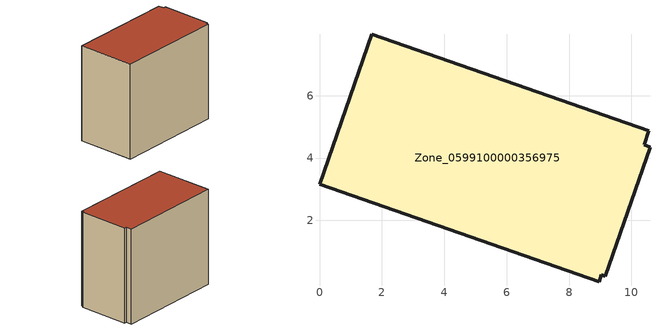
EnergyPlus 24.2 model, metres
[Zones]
Zone_0599100000356975
 floor ground (C_G): 1.67,7.96 10.55,4.88 10.4,4.42 10.59,4.34 9.16,0.21 9.03,0.26 8.96,0.04 0,3.15 z0
 wall outside (C_F): 0,3.15 8.96,0.04 9.03,0.26 9.16,0.21 10.59,4.34 10.4,4.42 10.55,4.88 1.67,7.96 0,3.15 z0:8.37
 roof outside (C_R): 10.55,4.88 1.67,7.96 0,3.15 8.96,0.04 9.03,0.26 9.16,0.21 10.59,4.34 10.4,4.42 z8.37
[BUILDING]
Pand.0599100000356975: North Axis=0; Terrain=City; Loads Convergence Tolerance Value=0.04; Temperature Convergence Tolerance Value=0.4; Solar Distribution=FullExterior; Maximum Number of Warmup Days=25; Minimum Number of Warmup Days=1
[Site:Location]
Rotterdam.The.Hague.AP_ZH_NLD Design_Conditions: Latitude=51.96; Longitude=4.45; Time Zone=1; Elevation=-4.5
[SITE:GROUNDTEMPERATURE:BUILDINGSURFACE]
18, 18, 18, 18, 18, 18, 18, 18, 18, 18, 18, 18
[MATERIAL] Thermal Absorptance=0.9; Solar Absorptance=0.7; Visible Absorptance=0.7
Name | Roughness | Thickness | Conductivity | Density | Specific Heat
G.TI.1992-2005 | MediumSmooth | 0.15 | 0.06 | 540 | 1210
F.TI.1992-2005 | Rough | 0.3 | 0.12 | 1920 | 840
R.TI.1992-2005 | MediumRough | 0.2 | 0.08 | 1500 | 1000
[CONSTRUCTION]
C_G: G.TI.1992-2005
C_F: F.TI.1992-2005
C_R: R.TI.1992-2005
[ZONE]
Zone_0599100000356975: Type=1; Multiplier=1; Ceiling Height=Autocalculate; Volume=Autocalculate; Floor Area=autocalculate; Part of Total Floor Area=Yes
[ZONEINFILTRATION:DESIGNFLOWRATE]
Infil_Zone_0599100000356975: Zone or ZoneList or Space or SpaceList=Zone_0599100000356975; Schedule=AlwaysOn; Design Flow Rate Calculation Method=Flow/Area; Flow Rate per Floor Area=0.0015; Constant Term Coefficient=1; Temperature Term Coefficient=0; Velocity Term Coefficient=0; Velocity Squared Term Coefficient=0
[HVACTEMPLATE:ZONE:IDEALLOADSAIRSYSTEM]
Zone_0599100000356975: Maximum Heating Supply Air Temperature=50; Minimum Cooling Supply Air Temperature=13; Maximum Heating Supply Air Humidity Ratio=0.0156; Minimum Cooling Supply Air Humidity Ratio=0.0077; Heating Limit=NoLimit; Cooling Limit=NoLimit; Dehumidification Control Type=ConstantSensibleHeatRatio; Cooling Sensible Heat Ratio=0.7; Dehumidification Setpoint=60; Humidification Control Type=None; Humidification Setpoint=30; Outdoor Air Method=None; Outdoor Air Flow Rate per Person=0.00944; Outdoor Air Flow Rate per Zone Floor Area=0; Outdoor Air Flow Rate per Zone=0; Demand Controlled Ventilation Type=None; Outdoor Air Economizer Type=NoEconomizer; Heat Recovery Type=None; Sensible Heat Recovery Effectiveness=0.7; Latent Heat Recovery Effectiveness=0.65
[ZONECONTROL:THERMOSTAT]
ThermostatControl_Zone_0599100000356975: Zone or ZoneList=Zone_0599100000356975; Control Type Schedule=DualSetpointControlType; Control 1=Thermostat_Zone_0599100000356975; Temperature Difference Between Cutout And Setpoint=0
[THERMOSTATSETPOINT:DUALSETPOINT]
Thermostat_Zone_0599100000356975: Heating Setpoint Temperature Schedule=HeatingSetpoint_Zone_0599100000356975; Cooling Setpoint Temperature Schedule=CoolingSetpoint_Zone_0599100000356975
[SCHEDULE:COMPACT]
HeatingSetpoint_Zone_0599100000356975: Through: 12/31, For: AllDays, Until: 24:00, 21
CoolingSetpoint_Zone_0599100000356975: Through: 12/31, For: AllDays, Until: 24:00, 24
DualSetpointControlType: Through: 12/31, For: AllDays, Until: 24:00, 4
AlwaysOn: Through: 12/31, For: AllDays, Until: 24:00, 1
